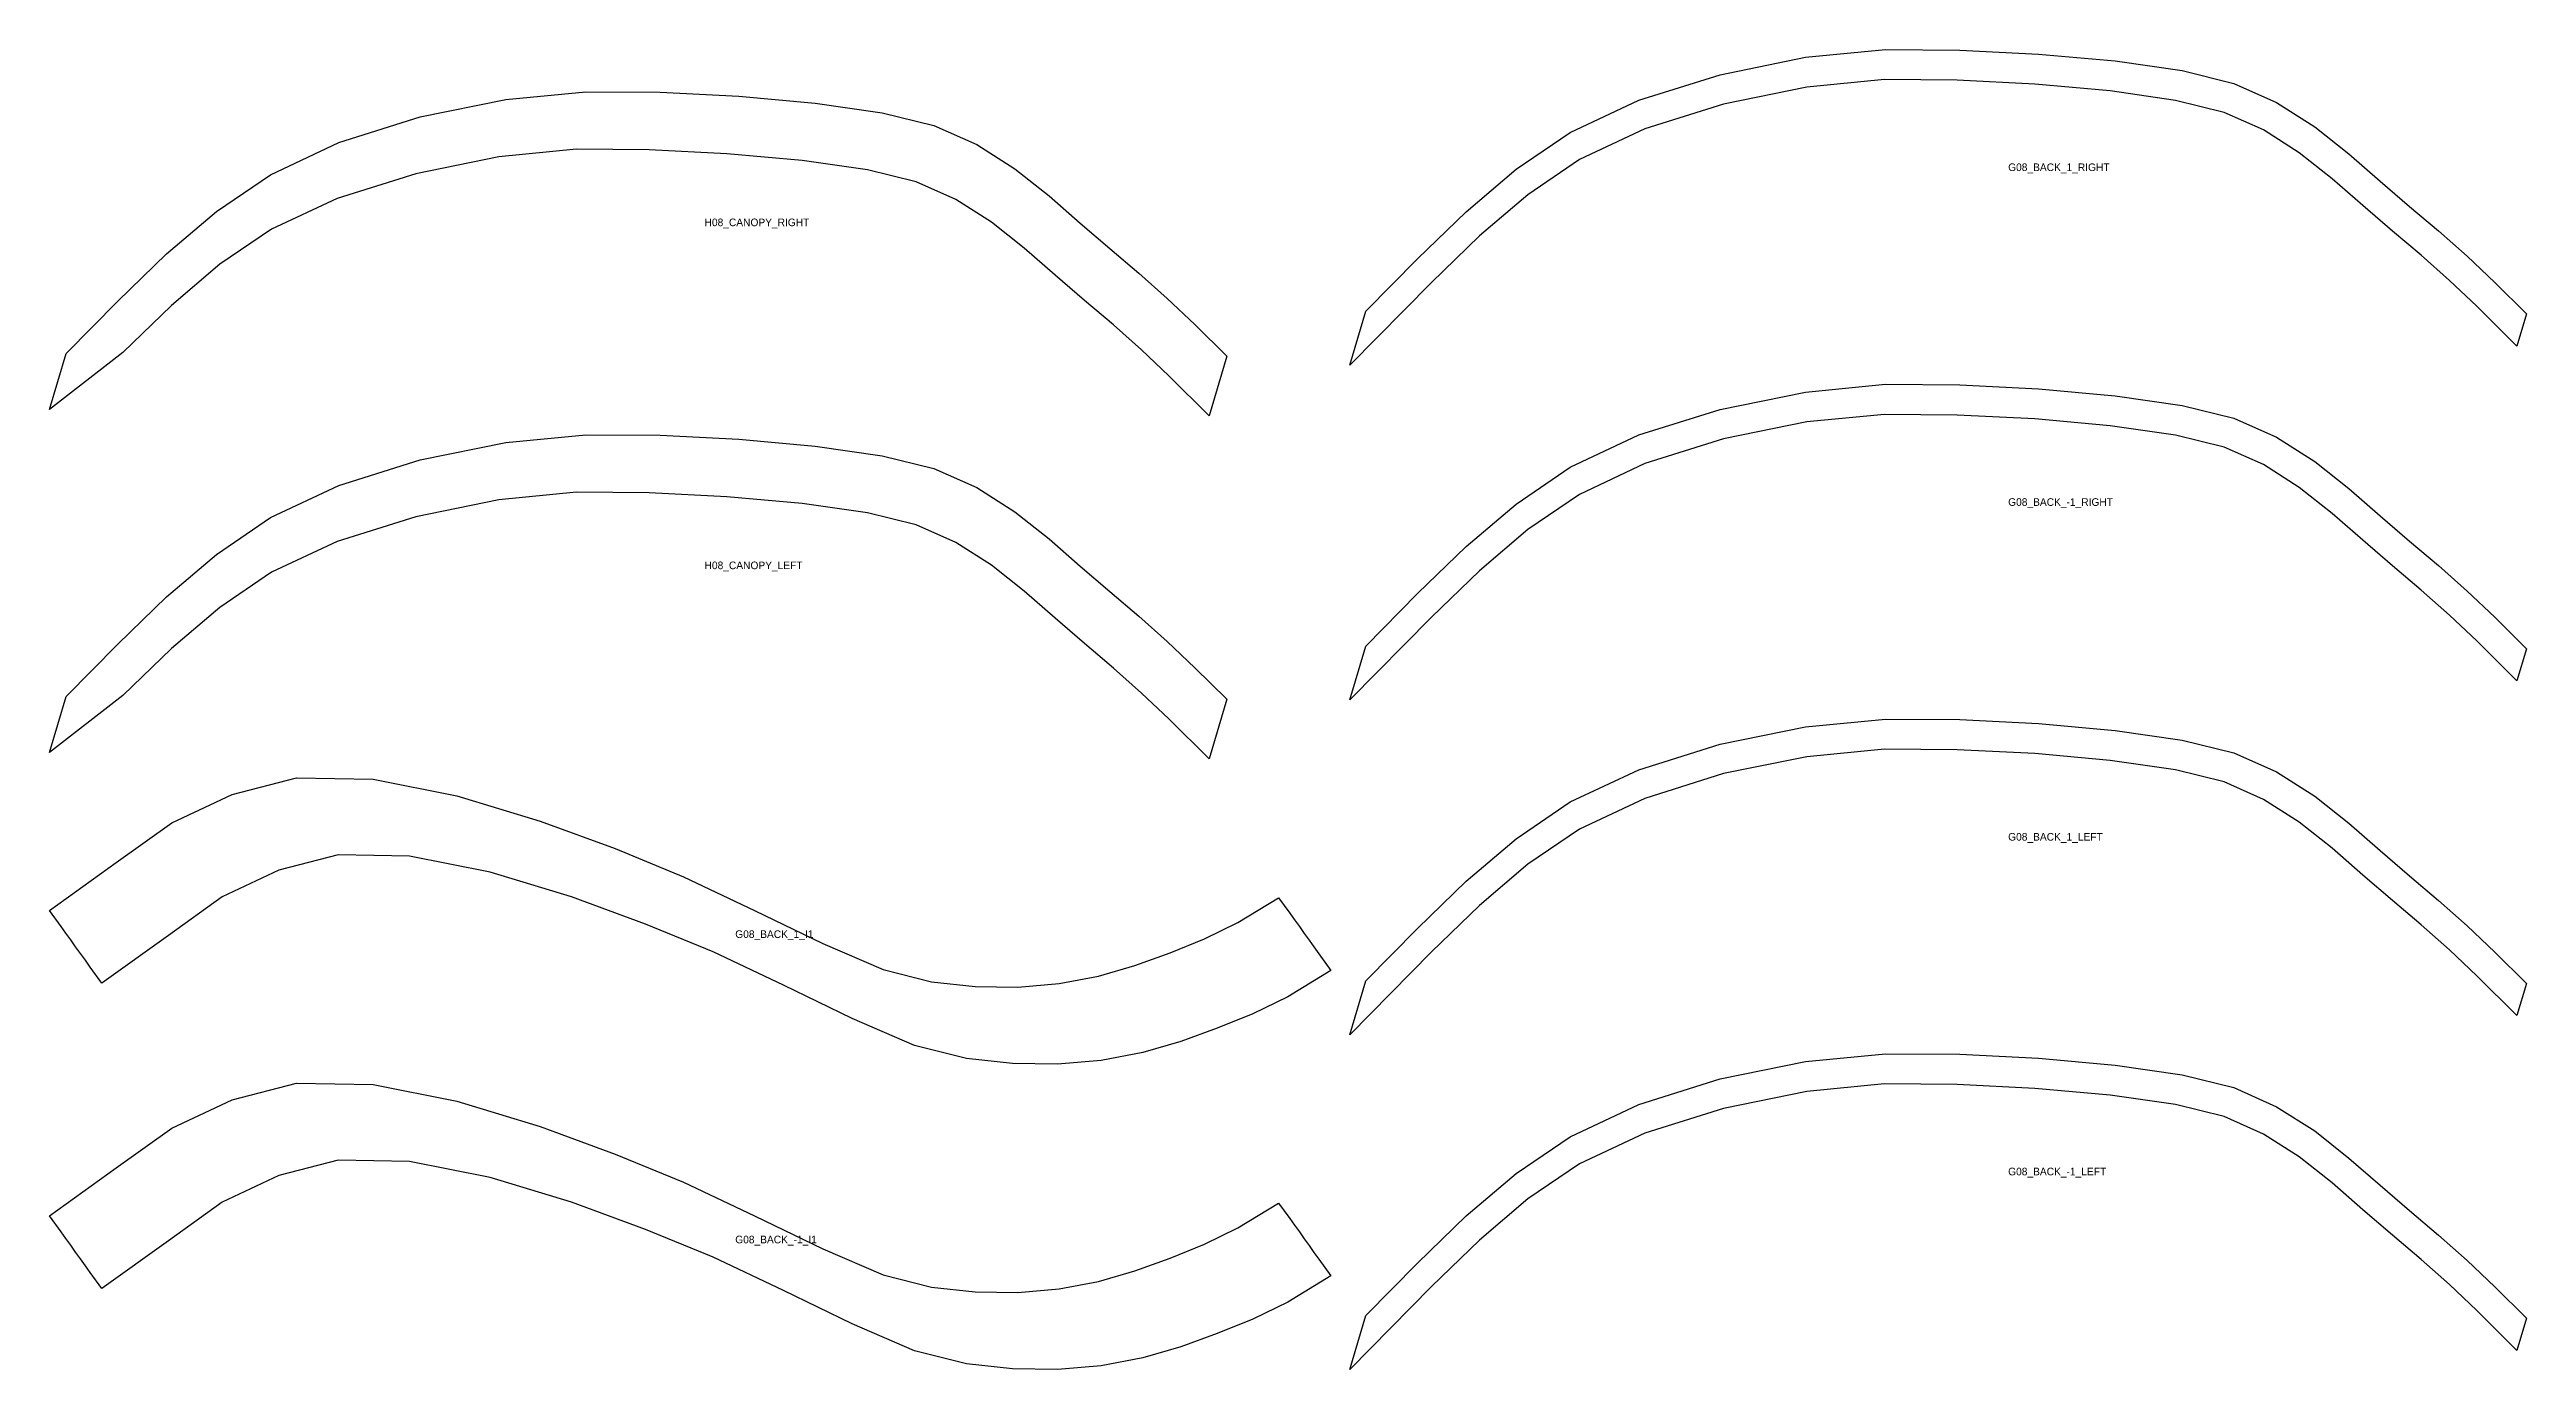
# Model space of a CAD drawing. Header units: millimetres. Extents: x 15 to 21550, y 15 to 1461.
# Drawn here: x 8442 to 11042, y 15 to 1401 of the extents above; entities that cross this region are included whole.
import ezdxf

# ---------------------------------------------------------------- set-up
doc = ezdxf.new("R2010")
doc.units = ezdxf.units.MM

msp = doc.modelspace()

# ---------------------------------------------------------------- linework, layer by layer
for points in [[(9824.1, 1126.3), (9878.3, 1181.4), (9929.5, 1230.8), (9981.8, 1275.5), (10038.5, 1314.1), (10110.5, 1348), (10195.9, 1374.8), (10285.6, 1393.1), (10369.7, 1401.2), (10447.7, 1400.7), (10530.3, 1396.5), (10610.5, 1389.3), (10680.8, 1379.1), (10735.1, 1365.7), (10780, 1345.7), (10820.1, 1320.1), (10856, 1291.7), (10888.7, 1263.1), (10919.6, 1236.5), (10950.1, 1210.8), (10980, 1184.1), (11009, 1156.6), (11042.4, 1123.5), (11032.3, 1089.7), (10990.1, 1131.7), (10961.4, 1158.7), (10932, 1185.1), (10901.8, 1210.6), (10870.7, 1237.3), (10838.4, 1265.6), (10803.9, 1292.9), (10766.4, 1316.8), (10725, 1335.2), (10673.9, 1347.8), (10605.4, 1357.7), (10526.3, 1364.9), (10444.7, 1369), (10368.5, 1369.6), (10286.8, 1361.6), (10199.6, 1343.9), (10117, 1318), (10048.2, 1285.6), (9994.1, 1248.7), (9943.4, 1205.4), (9892.9, 1156.6), (9807.3, 1069.7), (9824.1, 1126.3)], [(8459.7, 1082), (8513.9, 1137), (8565.1, 1186.5), (8617.4, 1231.2), (8674.2, 1269.8), (8746.1, 1303.7), (8831.5, 1330.5), (8921.2, 1348.7), (9005.3, 1356.9), (9083.3, 1356.4), (9165.9, 1352.2), (9246.1, 1345), (9316.4, 1334.8), (9370.7, 1321.4), (9415.7, 1301.4), (9455.7, 1275.8), (9491.6, 1247.4), (9524.3, 1218.8), (9555.2, 1192.2), (9585.7, 1166.5), (9615.6, 1139.8), (9644.7, 1112.3), (9678, 1079.2), (9659.4, 1016.7), (9617.1, 1058.6), (9588.5, 1085.7), (9559.1, 1112), (9528.8, 1137.5), (9497.8, 1164.2), (9465.4, 1192.5), (9431, 1219.8), (9393.5, 1243.8), (9352, 1262.2), (9301, 1274.8), (9232.5, 1284.7), (9153.4, 1291.8), (9071.8, 1295.9), (8995.6, 1296.5), (8913.9, 1288.5), (8826.7, 1270.8), (8744.1, 1244.9), (8675.3, 1212.5), (8621.2, 1175.7), (8570.4, 1132.3), (8519.4, 1083), (8442.3, 1023.3), (8459.7, 1082)], [(9824.1, 774.8), (9878.3, 829.8), (9929.5, 879.3), (9981.8, 923.9), (10038.5, 962.6), (10110.5, 996.5), (10195.9, 1023.3), (10285.6, 1041.5), (10369.7, 1049.7), (10447.7, 1049.1), (10530.3, 1045), (10610.5, 1037.7), (10680.8, 1027.5), (10735.1, 1014.2), (10780, 994.2), (10820.1, 968.6), (10856, 940.2), (10888.7, 911.6), (10919.6, 885), (10950.1, 859.3), (10980, 832.5), (11009, 805), (11042.4, 772), (11032.3, 738.2), (10990.1, 780.1), (10961.4, 807.2), (10932, 833.5), (10901.8, 859), (10870.7, 885.8), (10838.4, 914), (10803.9, 941.3), (10766.4, 965.3), (10725, 983.7), (10673.9, 996.3), (10605.4, 1006.2), (10526.3, 1013.4), (10444.7, 1017.4), (10368.5, 1018), (10286.8, 1010.1), (10199.6, 992.3), (10117, 966.4), (10048.2, 934), (9994.1, 897.2), (9943.4, 853.8), (9892.9, 805.1), (9807.3, 718.1), (9824.1, 774.8)], [(8459.7, 721.8), (8513.9, 776.8), (8565.1, 826.3), (8617.4, 870.9), (8674.2, 909.6), (8746.1, 943.5), (8831.5, 970.3), (8921.2, 988.5), (9005.3, 996.7), (9083.3, 996.1), (9165.9, 992), (9246.1, 984.7), (9316.4, 974.5), (9370.7, 961.1), (9415.7, 941.1), (9455.7, 915.6), (9491.6, 887.2), (9524.3, 858.5), (9555.2, 832), (9585.7, 806.3), (9615.6, 779.5), (9644.7, 752), (9678, 719), (9659.4, 656.4), (9617.1, 698.3), (9588.5, 725.4), (9559.1, 751.7), (9528.8, 777.3), (9497.8, 804), (9465.4, 832.3), (9431, 859.6), (9393.5, 883.5), (9352, 901.9), (9301, 914.5), (9232.5, 924.4), (9153.4, 931.6), (9071.8, 935.7), (8995.6, 936.2), (8913.9, 928.3), (8826.7, 910.6), (8744.1, 884.6), (8675.3, 852.2), (8621.2, 815.4), (8570.4, 772.1), (8519.4, 722.7), (8442.3, 663.1), (8459.7, 721.8)], [(9824.1, 423.2), (9878.3, 478.2), (9929.5, 527.7), (9981.8, 572.4), (10038.5, 611), (10110.5, 644.9), (10195.9, 671.7), (10285.6, 689.9), (10369.7, 698.1), (10447.7, 697.6), (10530.3, 693.4), (10610.5, 686.1), (10680.8, 676), (10735.1, 662.6), (10780, 642.6), (10820.1, 617), (10856, 588.6), (10888.7, 560), (10919.6, 533.4), (10950.1, 507.7), (10980, 480.9), (11009, 453.4), (11042.4, 420.4), (11032.3, 386.6), (10990.1, 428.5), (10961.4, 455.6), (10932, 481.9), (10901.8, 507.5), (10870.7, 534.2), (10838.4, 562.5), (10803.9, 589.8), (10766.4, 613.7), (10725, 632.1), (10673.9, 644.7), (10605.4, 654.6), (10526.3, 661.8), (10444.7, 665.9), (10368.5, 666.4), (10286.8, 658.5), (10199.6, 640.8), (10117, 614.8), (10048.2, 582.5), (9994.1, 545.6), (9943.4, 502.3), (9892.9, 453.5), (9807.3, 366.6), (9824.1, 423.2)], [(8442.3, 497.2), (8512.2, 547.3), (8570.6, 589.1), (8633.9, 619), (8701.5, 636.4), (8782, 634.9), (8870, 617.5), (8957.2, 591), (9035.9, 562), (9107.7, 532.5), (9182.3, 497.1), (9254.1, 462.3), (9317.4, 435.1), (9368.2, 422.1), (9413.8, 417.2), (9458.7, 416.6), (9502.2, 420.3), (9543.5, 428), (9581.7, 439.3), (9618.5, 452.7), (9654.8, 467.4), (9689.7, 484.3), (9732.5, 510.5), (9744.1, 494.3), (9749.2, 487.2), (9754.3, 480.1), (9759.4, 473), (9764.5, 465.8), (9769.6, 458.7), (9774.7, 451.6), (9787.3, 434), (9742, 406.3), (9705.4, 388.6), (9667.9, 373.4), (9630, 359.6), (9589.9, 347.8), (9546.2, 339.6), (9500.3, 335.7), (9453.1, 336.4), (9404.7, 341.5), (9350.4, 355.4), (9284.9, 383.6), (9212.7, 418.6), (9138.8, 453.6), (9068, 482.8), (8990.3, 511.3), (8904.9, 537.3), (8820.2, 554.1), (8745.1, 555.5), (8682.9, 539.4), (8623.6, 511.5), (8567, 470.9), (8497.1, 420.8), (8485, 437.6), (8479.9, 444.8), (8474.8, 451.9), (8469.7, 459), (8464.6, 466.1), (8459.5, 473.2), (8454.4, 480.3), (8442.3, 497.2)], [(9824.1, 71.7), (9878.3, 126.7), (9929.5, 176.2), (9981.8, 220.8), (10038.5, 259.5), (10110.5, 293.4), (10195.9, 320.2), (10285.6, 338.4), (10369.7, 346.6), (10447.7, 346), (10530.3, 341.9), (10610.5, 334.6), (10680.8, 324.4), (10735.1, 311), (10780, 291), (10820.1, 265.5), (10856, 237.1), (10888.7, 208.4), (10919.6, 181.9), (10950.1, 156.2), (10980, 129.4), (11009, 101.9), (11042.4, 68.8), (11032.3, 35.1), (10990.1, 77), (10961.4, 104.1), (10932, 130.4), (10901.8, 155.9), (10870.7, 182.6), (10838.4, 210.9), (10803.9, 238.2), (10766.4, 262.2), (10725, 280.6), (10673.9, 293.2), (10605.4, 303.1), (10526.3, 310.2), (10444.7, 314.3), (10368.5, 314.9), (10286.8, 306.9), (10199.6, 289.2), (10117, 263.3), (10048.2, 230.9), (9994.1, 194.1), (9943.4, 150.7), (9892.9, 102), (9807.3, 15), (9824.1, 71.7)], [(8442.3, 176.5), (8512.2, 226.6), (8570.6, 268.4), (8633.9, 298.3), (8701.5, 315.7), (8782, 314.2), (8870, 296.8), (8957.2, 270.3), (9035.9, 241.3), (9107.7, 211.8), (9182.3, 176.4), (9254.1, 141.6), (9317.4, 114.4), (9368.2, 101.4), (9413.8, 96.5), (9458.7, 95.9), (9502.2, 99.6), (9543.5, 107.3), (9581.7, 118.6), (9618.5, 132), (9654.8, 146.7), (9689.7, 163.6), (9732.5, 189.8), (9744.1, 173.6), (9749.2, 166.5), (9754.3, 159.4), (9759.4, 152.3), (9764.5, 145.1), (9769.6, 138), (9774.7, 130.9), (9787.3, 113.3), (9742, 85.6), (9705.4, 67.9), (9667.9, 52.7), (9630, 38.9), (9589.9, 27.1), (9546.2, 18.9), (9500.3, 15), (9453.1, 15.6), (9404.7, 20.8), (9350.4, 34.7), (9284.9, 62.9), (9212.7, 97.9), (9138.8, 132.9), (9068, 162.1), (8990.3, 190.6), (8904.9, 216.6), (8820.2, 233.4), (8745.1, 234.8), (8682.9, 218.7), (8623.6, 190.8), (8567, 150.2), (8497.1, 100.1), (8485, 116.9), (8479.9, 124), (8474.8, 131.2), (8469.7, 138.3), (8464.6, 145.4), (8459.5, 152.5), (8454.4, 159.6), (8442.3, 176.5)]]:
    msp.add_lwpolyline(points, close=True)

# ---------------------------------------------------------------- texts
for s, p in [('G08_BACK_1_RIGHT', (10498.3, 1273.6)), ('H08_CANOPY_RIGHT', (9129.9, 1215.7)), ('G08_BACK_-1_RIGHT', (10498.3, 922)), ('H08_CANOPY_LEFT', (9129.9, 855.5)), ('G08_BACK_1_LEFT', (10498.3, 570.4)), ('G08_BACK_1_I1', (9162.1, 468.2)), ('G08_BACK_-1_LEFT', (10498.3, 218.9)), ('G08_BACK_-1_I1', (9162.1, 147.5))]:
    msp.add_text(s, height=8).set_placement(p)

doc.saveas('drawing.dxf')
